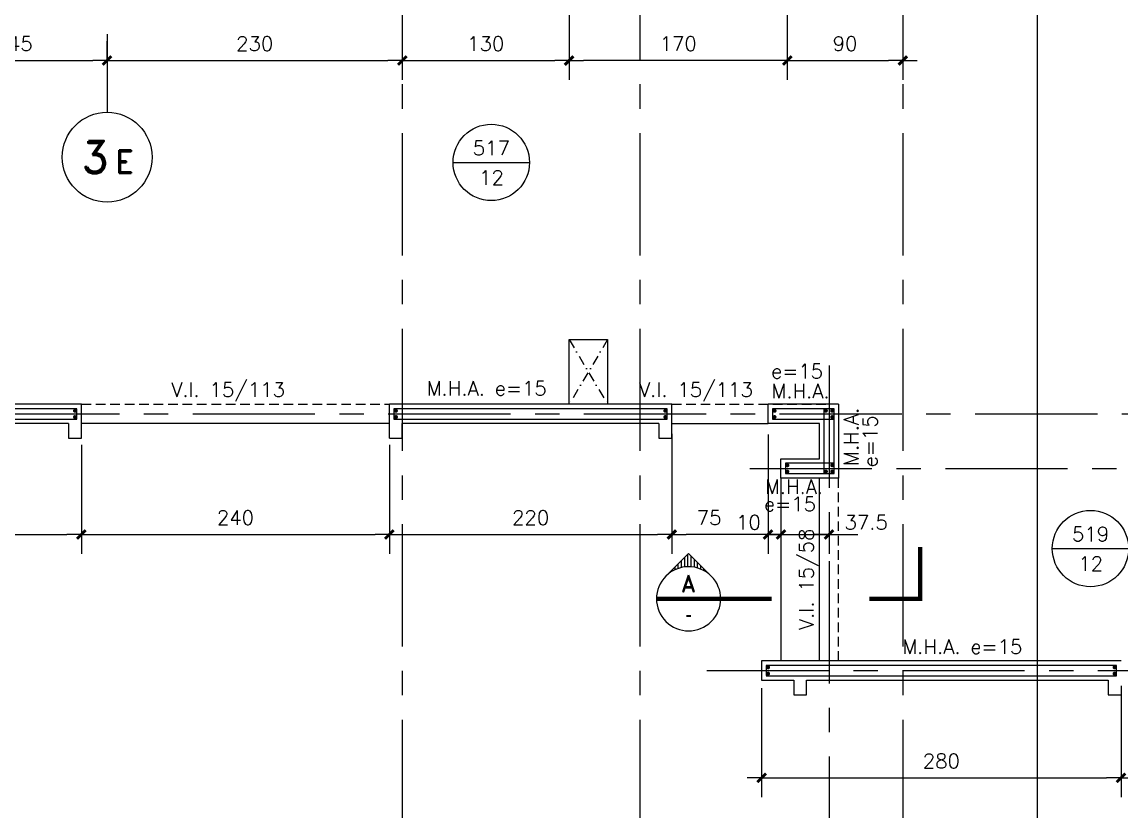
# Model space of a CAD drawing. Header units: millimetres. Extents: x -656330 to -652130, y 68248 to 71298.
# Drawn here: x -655173 to -654317, y 68719 to 69334 of the extents above; entities that cross this region are included whole.
import ezdxf
from ezdxf.enums import TextEntityAlignment as Align

# ---------------------------------------------------------------- set-up
doc = ezdxf.new("R2010")
doc.units = ezdxf.units.MM
doc.header["$LTSCALE"] = 30
for name, pattern in [('CENTER', [50.8, 31.75, -6.35, 6.35, -6.35]), ('DASHDOT', [1, 0.5, -0.25, 0, -0.25]), ('DASHED', [0.75, 0.5, -0.25])]:
    doc.linetypes.add(name, pattern=pattern)
for name, color, linetype in [('A-LINEA 015', 6, 'Continuous'), ('BORDE DE LOSAS', 3, 'Continuous'), ('CONTORNOS', 3, 'Continuous'), ('COTAS', 5, 'Continuous'), ('EJES', 1, 'CENTER'), ('MALLA', 1, 'Continuous'), ('MUROS', 5, 'Continuous'), ('SEGMENTOS1', 2, 'DASHED'), ('TEXTOS1', 9, 'Continuous'), ('VANOS', 8, 'DASHDOT'), ('VIGAS', 3, 'Continuous')]:
    doc.layers.add(name, color=color, linetype=linetype)
doc.styles.add('ROMAND', font='romand')
doc.styles.add('ROMANS', font='romans')
doc.styles.get("Standard").update_dxf_attribs({"font": 'techl___.ttf'})
doc.dimstyles.new('ING-50', dxfattribs={"dimscale": 5, "dimtxt": 2.25, "dimasz": 2.25, "dimexe": 3, "dimexo": 0, "dimgap": 1.5, "dimtad": 1, "dimdec": 1, "dimzin": 12, "dimdsep": 46, "dimtxsty": 'ROMANS', "dimblk1": 'TICK1', "dimblk2": 'TICK1', "dimsah": 1, "dimcen": 0.09, "dimclrd": 2, "dimclre": 1, "dimclrt": 3, "dimadec": 1, "dimazin": 3, "dimtfac": 1, "dimtdec": 1, "dimtix": 1, "dimtmove": 2, "dimatfit": 3, "dimfxl": 3, "dimtolj": 1, "dimtzin": 12, "dimarcsym": 0})

# ---------------------------------------------------------------- blocks, each defined once
blk = doc.blocks.new('losa-ne')
at = {"color": 5, "linetype": 'Continuous'}
blk.add_line((-29.75, 0), (29.75, 0), dxfattribs=at)
at = {"color": 3, "linetype": 'Continuous'}
blk.add_circle((0, 0), 29.75, dxfattribs=at)
at = {"color": 3, "linetype": 'Continuous', "style": 'ROMANS'}
for tag, p in [('N%%DL', (0.04, 5.64)), ('ESP', (0.16, -17.44))]:
    blk.add_attdef(tag, text='', height=11.25, dxfattribs=at).set_placement(p, align=Align.CENTER)
blk = doc.blocks.new('TICK1')
at = {"color": 2}
for points in [[(0, 0), (-1, 0)], [(0, 0), (1, 0)]]:
    blk.add_lwpolyline(points, dxfattribs=at)
at = {"color": 2, "const_width": 0.2}
blk.add_lwpolyline([(-0.3, -0.3), (0.3, 0.3)], dxfattribs=at)
blk = doc.blocks.new('*D63')
at = {"layer": 'COTAS', "color": 1, "lineweight": -2}
for p, q in [((-654747.15, 69366.21), (-654747.15, 69288.71)), ((-654877.15, 69326.21), (-654877.15, 69288.71))]:
    blk.add_line(p, q, dxfattribs=at)
at = {"layer": 'COTAS', "color": 2, "lineweight": -2}
blk.add_line((-654865.9, 69303.71), (-654758.4, 69303.71), dxfattribs=at)
at = {"layer": 'Defpoints', "color": 0}
for p in [(-654747.15, 69366.21), (-654877.15, 69326.21), (-654747.15, 69303.71)]:
    blk.add_point(p, dxfattribs=at)
at = {"layer": 'COTAS', "color": 2, "lineweight": -2, "xscale": 11.25, "yscale": 11.25, "zscale": 11.25, "rotation": 180}
blk.add_blockref('TICK1', (-654877.15, 69303.71), dxfattribs=at)
at = {"layer": 'COTAS', "color": 2, "lineweight": -2, "xscale": 11.25, "yscale": 11.25, "zscale": 11.25}
blk.add_blockref('TICK1', (-654747.15, 69303.71), dxfattribs=at)
at = {"layer": 'COTAS', "color": 3, "insert": (-654812.15, 69316.84), "char_height": 11.25, "attachment_point": 5, "style": 'ROMANS'}
blk.add_mtext('\\A1;130', dxfattribs=at)
blk = doc.blocks.new('*D95')
at = {"layer": 'COTAS', "color": 1, "lineweight": -2, "ltscale": 0.5}
for p, q in [((-654317.15, 68816.32), (-654317.15, 68729.59)), ((-654597.15, 68814.61), (-654597.15, 68729.59))]:
    blk.add_line(p, q, dxfattribs=at)
at = {"layer": 'COTAS', "color": 2, "lineweight": -2, "ltscale": 0.5}
blk.add_line((-654585.9, 68744.59), (-654328.4, 68744.59), dxfattribs=at)
at = {"layer": 'Defpoints', "color": 0, "ltscale": 0.5}
for p in [(-654317.15, 68816.32), (-654597.15, 68814.61), (-654317.15, 68744.59)]:
    blk.add_point(p, dxfattribs=at)
at = {"layer": 'COTAS', "color": 2, "lineweight": -2, "ltscale": 0.5, "xscale": 11.25, "yscale": 11.25, "zscale": 11.25, "rotation": 180}
blk.add_blockref('TICK1', (-654597.15, 68744.59), dxfattribs=at)
at = {"layer": 'COTAS', "color": 2, "lineweight": -2, "ltscale": 0.5, "xscale": 11.25, "yscale": 11.25, "zscale": 11.25}
blk.add_blockref('TICK1', (-654317.15, 68744.59), dxfattribs=at)
at = {"layer": 'COTAS', "color": 3, "ltscale": 0.5, "insert": (-654457.15, 68757.71), "char_height": 11.25, "attachment_point": 5, "style": 'ROMANS'}
blk.add_mtext('\\A1;280', dxfattribs=at)
blk = doc.blocks.new('*D96')
at = {"layer": 'COTAS', "color": 1, "lineweight": -2, "ltscale": 0.5}
for p, q in [((-654317.15, 68816.32), (-654317.15, 68729.59)), ((-654207.15, 68762.22), (-654207.15, 68729.59))]:
    blk.add_line(p, q, dxfattribs=at)
at = {"layer": 'COTAS', "color": 2, "lineweight": -2, "ltscale": 0.5}
blk.add_line((-654218.4, 68744.59), (-654305.9, 68744.59), dxfattribs=at)
at = {"layer": 'Defpoints', "color": 0, "ltscale": 0.5}
for p in [(-654317.15, 68816.32), (-654207.15, 68762.22), (-654317.15, 68744.59)]:
    blk.add_point(p, dxfattribs=at)
at = {"layer": 'COTAS', "color": 2, "lineweight": -2, "ltscale": 0.5, "xscale": 11.25, "yscale": 11.25, "zscale": 11.25, "rotation": 180}
blk.add_blockref('TICK1', (-654317.15, 68744.59), dxfattribs=at)
at = {"layer": 'COTAS', "color": 2, "lineweight": -2, "ltscale": 0.5, "xscale": 11.25, "yscale": 11.25, "zscale": 11.25}
blk.add_blockref('TICK1', (-654207.15, 68744.59), dxfattribs=at)
at = {"layer": 'COTAS', "color": 3, "ltscale": 0.5, "insert": (-654262.15, 68757.71), "char_height": 11.25, "attachment_point": 5, "style": 'ROMANS'}
blk.add_mtext('\\A1;110', dxfattribs=at)
blk = doc.blocks.new('*D98')
at = {"layer": 'COTAS', "color": 1, "lineweight": -2, "ltscale": 0.5}
for p, q in [((-655437.15, 69004.2), (-655437.15, 68919.27)), ((-655127.15, 69004.2), (-655127.15, 68919.27))]:
    blk.add_line(p, q, dxfattribs=at)
at = {"layer": 'COTAS', "color": 2, "lineweight": -2, "ltscale": 0.5}
blk.add_line((-655425.9, 68934.27), (-655138.4, 68934.27), dxfattribs=at)
at = {"layer": 'Defpoints', "color": 0, "ltscale": 0.5}
for p in [(-655437.15, 69004.2), (-655127.15, 69004.2), (-655127.15, 68934.27)]:
    blk.add_point(p, dxfattribs=at)
at = {"layer": 'COTAS', "color": 2, "lineweight": -2, "ltscale": 0.5, "xscale": 11.25, "yscale": 11.25, "zscale": 11.25, "rotation": 180}
blk.add_blockref('TICK1', (-655437.15, 68934.27), dxfattribs=at)
at = {"layer": 'COTAS', "color": 2, "lineweight": -2, "ltscale": 0.5, "xscale": 11.25, "yscale": 11.25, "zscale": 11.25}
blk.add_blockref('TICK1', (-655127.15, 68934.27), dxfattribs=at)
at = {"layer": 'COTAS', "color": 3, "ltscale": 0.5, "insert": (-655282.15, 68947.39), "char_height": 11.25, "attachment_point": 5, "style": 'ROMANS'}
blk.add_mtext('\\A1;310', dxfattribs=at)
blk = doc.blocks.new('*D99')
at = {"layer": 'COTAS', "color": 1, "lineweight": -2, "ltscale": 0.5}
for p, q in [((-654667.15, 69012.69), (-654667.15, 68919.27)), ((-654592.15, 69001.87), (-654592.15, 68919.27))]:
    blk.add_line(p, q, dxfattribs=at)
at = {"layer": 'COTAS', "color": 2, "lineweight": -2, "ltscale": 0.5}
blk.add_line((-654603.4, 68934.27), (-654655.9, 68934.27), dxfattribs=at)
at = {"layer": 'Defpoints', "color": 0, "ltscale": 0.5}
for p in [(-654667.15, 69012.69), (-654592.15, 69001.87), (-654667.15, 68934.27)]:
    blk.add_point(p, dxfattribs=at)
at = {"layer": 'COTAS', "color": 2, "lineweight": -2, "ltscale": 0.5, "xscale": 11.25, "yscale": 11.25, "zscale": 11.25, "rotation": 180}
blk.add_blockref('TICK1', (-654667.15, 68934.27), dxfattribs=at)
at = {"layer": 'COTAS', "color": 2, "lineweight": -2, "ltscale": 0.5, "xscale": 11.25, "yscale": 11.25, "zscale": 11.25}
blk.add_blockref('TICK1', (-654592.15, 68934.27), dxfattribs=at)
at = {"layer": 'COTAS', "color": 3, "ltscale": 0.5, "insert": (-654638.07, 68947.39), "char_height": 11.25, "attachment_point": 5, "style": 'ROMANS'}
blk.add_mtext('\\A1;75', dxfattribs=at)
blk = doc.blocks.new('*D100')
at = {"layer": 'COTAS', "color": 1, "lineweight": -2, "ltscale": 0.5}
for p, q in [((-654667.15, 69012.69), (-654667.15, 68919.27)), ((-654887.15, 69001.37), (-654887.15, 68919.27))]:
    blk.add_line(p, q, dxfattribs=at)
at = {"layer": 'COTAS', "color": 2, "lineweight": -2, "ltscale": 0.5}
blk.add_line((-654875.9, 68934.27), (-654678.4, 68934.27), dxfattribs=at)
at = {"layer": 'Defpoints', "color": 0, "ltscale": 0.5}
for p in [(-654667.15, 69012.69), (-654887.15, 69001.37), (-654667.15, 68934.27)]:
    blk.add_point(p, dxfattribs=at)
at = {"layer": 'COTAS', "color": 2, "lineweight": -2, "ltscale": 0.5, "xscale": 11.25, "yscale": 11.25, "zscale": 11.25, "rotation": 180}
blk.add_blockref('TICK1', (-654887.15, 68934.27), dxfattribs=at)
at = {"layer": 'COTAS', "color": 2, "lineweight": -2, "ltscale": 0.5, "xscale": 11.25, "yscale": 11.25, "zscale": 11.25}
blk.add_blockref('TICK1', (-654667.15, 68934.27), dxfattribs=at)
at = {"layer": 'COTAS', "color": 3, "ltscale": 0.5, "insert": (-654777.15, 68947.39), "char_height": 11.25, "attachment_point": 5, "style": 'ROMANS'}
blk.add_mtext('\\A1;220', dxfattribs=at)
blk = doc.blocks.new('*D101')
at = {"layer": 'COTAS', "color": 1, "lineweight": -2, "ltscale": 0.5}
for p, q in [((-655127.15, 69004.2), (-655127.15, 68919.27)), ((-654887.15, 69004.2), (-654887.15, 68919.27))]:
    blk.add_line(p, q, dxfattribs=at)
at = {"layer": 'COTAS', "color": 2, "lineweight": -2, "ltscale": 0.5}
blk.add_line((-655115.9, 68934.27), (-654898.4, 68934.27), dxfattribs=at)
at = {"layer": 'Defpoints', "color": 0, "ltscale": 0.5}
for p in [(-655127.15, 69004.2), (-654887.15, 69004.2), (-654887.15, 68934.27)]:
    blk.add_point(p, dxfattribs=at)
at = {"layer": 'COTAS', "color": 2, "lineweight": -2, "ltscale": 0.5, "xscale": 11.25, "yscale": 11.25, "zscale": 11.25, "rotation": 180}
blk.add_blockref('TICK1', (-655127.15, 68934.27), dxfattribs=at)
at = {"layer": 'COTAS', "color": 2, "lineweight": -2, "ltscale": 0.5, "xscale": 11.25, "yscale": 11.25, "zscale": 11.25}
blk.add_blockref('TICK1', (-654887.15, 68934.27), dxfattribs=at)
at = {"layer": 'COTAS', "color": 3, "ltscale": 0.5, "insert": (-655007.15, 68947.39), "char_height": 11.25, "attachment_point": 5, "style": 'ROMANS'}
blk.add_mtext('\\A1;240', dxfattribs=at)
blk = doc.blocks.new('*D102')
at = {"layer": 'COTAS', "color": 1, "lineweight": -2, "ltscale": 0.5}
for p, q in [((-654592.15, 69012.33), (-654592.15, 68919.27)), ((-654582.15, 68952.57), (-654582.15, 68919.27))]:
    blk.add_line(p, q, dxfattribs=at)
at = {"layer": 'COTAS', "color": 2, "lineweight": -2, "ltscale": 0.5}
for p, q in [((-654603.4, 68934.27), (-654614.65, 68934.27)), ((-654592.15, 68934.27), (-654582.15, 68934.27)), ((-654570.9, 68934.27), (-654559.65, 68934.27))]:
    blk.add_line(p, q, dxfattribs=at)
at = {"layer": 'Defpoints', "color": 0, "ltscale": 0.5}
for p in [(-654592.15, 69012.33), (-654582.15, 68952.57), (-654582.15, 68934.27)]:
    blk.add_point(p, dxfattribs=at)
at = {"layer": 'COTAS', "color": 2, "lineweight": -2, "ltscale": 0.5, "xscale": 11.25, "yscale": 11.25, "zscale": 11.25}
blk.add_blockref('TICK1', (-654592.15, 68934.27), dxfattribs=at)
at = {"layer": 'COTAS', "color": 2, "lineweight": -2, "ltscale": 0.5, "xscale": 11.25, "yscale": 11.25, "zscale": 11.25, "rotation": 180}
blk.add_blockref('TICK1', (-654582.15, 68934.27), dxfattribs=at)
at = {"layer": 'COTAS', "color": 3, "ltscale": 0.5, "insert": (-654607.42, 68943.83), "char_height": 11.25, "attachment_point": 5, "style": 'ROMANS'}
blk.add_mtext('\\A1;10', dxfattribs=at)
blk = doc.blocks.new('*D131')
at = {"layer": 'COTAS', "color": 1, "lineweight": -2, "ltscale": 0.5}
for p, q in [((-654582.15, 68952.57), (-654582.15, 68919.27)), ((-654544.65, 68947.4), (-654544.65, 68919.27))]:
    blk.add_line(p, q, dxfattribs=at)
at = {"layer": 'COTAS', "color": 2, "lineweight": -2, "ltscale": 0.5}
for p, q in [((-654593.4, 68934.27), (-654604.65, 68934.27)), ((-654582.15, 68934.27), (-654544.65, 68934.27)), ((-654533.4, 68934.27), (-654522.15, 68934.27))]:
    blk.add_line(p, q, dxfattribs=at)
at = {"layer": 'Defpoints', "color": 0, "ltscale": 0.5}
for p in [(-654582.15, 68952.57), (-654544.65, 68947.4), (-654544.65, 68934.27)]:
    blk.add_point(p, dxfattribs=at)
at = {"layer": 'COTAS', "color": 2, "lineweight": -2, "ltscale": 0.5, "xscale": 11.25, "yscale": 11.25, "zscale": 11.25}
blk.add_blockref('TICK1', (-654582.15, 68934.27), dxfattribs=at)
at = {"layer": 'COTAS', "color": 2, "lineweight": -2, "ltscale": 0.5, "xscale": 11.25, "yscale": 11.25, "zscale": 11.25, "rotation": 180}
blk.add_blockref('TICK1', (-654544.65, 68934.27), dxfattribs=at)
at = {"layer": 'COTAS', "color": 3, "ltscale": 0.5, "insert": (-654515.72, 68943.83), "char_height": 11.25, "attachment_point": 5, "style": 'ROMANS'}
blk.add_mtext('\\A1;37.5', dxfattribs=at)
blk = doc.blocks.new('*X6')
at = {"color": 0}
for p, q in [((2587.5, 1330.32), (2587.5, 1337.86)), ((2590, 1330.49), (2590, 1340.36)), ((2592.5, 1330.42), (2592.5, 1338.86)), ((2595, 1330.09), (2595, 1336.36)), ((2577.5, 1326.85), (2577.5, 1327.86)), ((2580, 1328.19), (2580, 1330.36)), ((2582.5, 1329.19), (2582.5, 1332.86)), ((2585, 1329.89), (2585, 1335.36)), ((2597.5, 1329.5), (2597.5, 1333.86)), ((2600, 1328.62), (2600, 1331.36)), ((2602.5, 1327.43), (2602.5, 1328.86)), ((2575, 1325.12), (2575, 1325.36)), ((2605, 1325.87), (2605, 1326.36)), ((2607.5, 1323.83), (2607.5, 1323.86))]:
    blk.add_line(p, q, dxfattribs=at)
blk = doc.blocks.new('corte3')
at = {"color": 2, "linetype": 'Continuous'}
for p, q in [((-17.68, 17.68), (0, 35.36)), ((0, 35.36), (17.68, 17.68))]:
    blk.add_line(p, q, dxfattribs=at)
at = {"color": 2, "linetype": 'Continuous', "const_width": 3.5}
blk.add_lwpolyline([(-25, 0), (64.64, 0)], dxfattribs=at)
at = {"color": 1, "linetype": 'Continuous'}
blk.add_arc((0, 0), 25, 135, 45, dxfattribs=at)
at = {"color": 2, "linetype": 'Continuous'}
blk.add_arc((0, 0), 25, 45, 135, dxfattribs=at)
blk.add_blockref('*X6', (-2590.5, -1305.5), dxfattribs=at)
at = {"color": 3, "linetype": 'Continuous', "style": 'ROMAND'}
blk.add_attdef('A', text='', height=13, dxfattribs=at).set_placement((0, 12), align=Align.MIDDLE)
at = {"color": 3, "linetype": 'Continuous'}
blk.add_attdef('-', text='', height=13, dxfattribs=at).set_placement((0, -12), align=Align.MIDDLE)
blk = doc.blocks.new('corte9')
at = {"color": 2, "const_width": 3.51}
blk.add_lwpolyline([(0, 39.53), (0, 0), (40.47, 0)], dxfattribs=at)
blk = doc.blocks.new('*D218')
at = {"layer": 'COTAS', "color": 1, "lineweight": -2}
for p, q in [((-654747.15, 69366.21), (-654747.15, 69288.71)), ((-654577.15, 69370.75), (-654577.15, 69288.71))]:
    blk.add_line(p, q, dxfattribs=at)
at = {"layer": 'COTAS', "color": 2, "lineweight": -2}
blk.add_line((-654588.4, 69303.71), (-654735.9, 69303.71), dxfattribs=at)
at = {"layer": 'Defpoints', "color": 0}
for p in [(-654747.15, 69366.21), (-654577.15, 69370.75), (-654747.15, 69303.71)]:
    blk.add_point(p, dxfattribs=at)
at = {"layer": 'COTAS', "color": 2, "lineweight": -2, "xscale": 11.25, "yscale": 11.25, "zscale": 11.25, "rotation": 180}
blk.add_blockref('TICK1', (-654747.15, 69303.71), dxfattribs=at)
at = {"layer": 'COTAS', "color": 2, "lineweight": -2, "xscale": 11.25, "yscale": 11.25, "zscale": 11.25}
blk.add_blockref('TICK1', (-654577.15, 69303.71), dxfattribs=at)
at = {"layer": 'COTAS', "color": 3, "insert": (-654662.15, 69316.84), "char_height": 11.25, "attachment_point": 5, "style": 'ROMANS'}
blk.add_mtext('\\A1;170', dxfattribs=at)
blk = doc.blocks.new('*D219')
at = {"layer": 'COTAS', "color": 1, "lineweight": -2}
for p, q in [((-654577.15, 69370.75), (-654577.15, 69288.71)), ((-654487.15, 69331.64), (-654487.15, 69288.71))]:
    blk.add_line(p, q, dxfattribs=at)
at = {"layer": 'COTAS', "color": 2, "lineweight": -2}
blk.add_line((-654565.9, 69303.71), (-654498.4, 69303.71), dxfattribs=at)
at = {"layer": 'Defpoints', "color": 0}
for p in [(-654577.15, 69370.75), (-654487.15, 69331.64), (-654487.15, 69303.71)]:
    blk.add_point(p, dxfattribs=at)
at = {"layer": 'COTAS', "color": 2, "lineweight": -2, "xscale": 11.25, "yscale": 11.25, "zscale": 11.25, "rotation": 180}
blk.add_blockref('TICK1', (-654577.15, 69303.71), dxfattribs=at)
at = {"layer": 'COTAS', "color": 2, "lineweight": -2, "xscale": 11.25, "yscale": 11.25, "zscale": 11.25}
blk.add_blockref('TICK1', (-654487.15, 69303.71), dxfattribs=at)
at = {"layer": 'COTAS', "color": 3, "insert": (-654532.15, 69316.84), "char_height": 11.25, "attachment_point": 5, "style": 'ROMANS'}
blk.add_mtext('\\A1;90', dxfattribs=at)
blk = doc.blocks.new('eje-3')
at = {"color": 3, "linetype": 'Continuous'}
blk.add_circle((0, 0), 35, dxfattribs=at)
at = {"color": 5, "linetype": 'Continuous', "style": 'ROMAND'}
for height, p in [(25, (-9.19, 0)), (18, (13.69, -3.58))]:
    blk.add_attdef('0', text='', height=height, dxfattribs=at).set_placement(p, align=Align.MIDDLE)
blk = doc.blocks.new('*D243')
at = {"layer": 'COTAS', "color": 1, "lineweight": -2}
for p, q in [((-655252.15, 69303.71), (-655252.15, 69318.71)), ((-655107.15, 69303.71), (-655107.15, 69288.71))]:
    blk.add_line(p, q, dxfattribs=at)
at = {"layer": 'COTAS', "color": 2, "lineweight": -2}
blk.add_line((-655240.9, 69303.71), (-655118.4, 69303.71), dxfattribs=at)
at = {"layer": 'Defpoints', "color": 0}
for p in [(-655252.15, 69303.71), (-655107.15, 69303.71), (-655107.15, 69303.71)]:
    blk.add_point(p, dxfattribs=at)
at = {"layer": 'COTAS', "color": 2, "lineweight": -2, "xscale": 11.25, "yscale": 11.25, "zscale": 11.25, "rotation": 180}
blk.add_blockref('TICK1', (-655252.15, 69303.71), dxfattribs=at)
at = {"layer": 'COTAS', "color": 2, "lineweight": -2, "xscale": 11.25, "yscale": 11.25, "zscale": 11.25}
blk.add_blockref('TICK1', (-655107.15, 69303.71), dxfattribs=at)
at = {"layer": 'COTAS', "color": 3, "insert": (-655179.65, 69316.84), "char_height": 11.25, "attachment_point": 5, "style": 'ROMANS'}
blk.add_mtext('\\A1;145', dxfattribs=at)
blk = doc.blocks.new('*D251')
at = {"layer": 'COTAS', "color": 1, "lineweight": -2}
for p, q in [((-655107.15, 69303.71), (-655107.15, 69318.71)), ((-654877.15, 69303.71), (-654877.15, 69288.71))]:
    blk.add_line(p, q, dxfattribs=at)
at = {"layer": 'COTAS', "color": 2, "lineweight": -2}
blk.add_line((-655095.9, 69303.71), (-654888.4, 69303.71), dxfattribs=at)
at = {"layer": 'Defpoints', "color": 0}
for p in [(-655107.15, 69303.71), (-654877.15, 69303.71), (-654877.15, 69303.71)]:
    blk.add_point(p, dxfattribs=at)
at = {"layer": 'COTAS', "color": 2, "lineweight": -2, "xscale": 11.25, "yscale": 11.25, "zscale": 11.25, "rotation": 180}
blk.add_blockref('TICK1', (-655107.15, 69303.71), dxfattribs=at)
at = {"layer": 'COTAS', "color": 2, "lineweight": -2, "xscale": 11.25, "yscale": 11.25, "zscale": 11.25}
blk.add_blockref('TICK1', (-654877.15, 69303.71), dxfattribs=at)
at = {"layer": 'COTAS', "color": 3, "insert": (-654992.15, 69316.84), "char_height": 11.25, "attachment_point": 5, "style": 'ROMANS'}
blk.add_mtext('\\A1;230', dxfattribs=at)

msp = doc.modelspace()

# ---------------------------------------------------------------- linework, layer by layer
at = {"layer": 'BORDE DE LOSAS', "ltscale": 0.5}
msp.add_line((-654582.148, 68978.253), (-654582.148, 68835.753), dxfattribs=at)
at = {"layer": 'BORDE DE LOSAS', "ltscale": 0.2}
msp.add_lwpolyline([(-654747.148, 69086.253), (-654717.148, 69086.253), (-654717.148, 69035.753), (-654747.148, 69035.753)], close=True, dxfattribs=at)
at = {"layer": 'BORDE DE LOSAS', "ltscale": 0.5}
msp.add_lwpolyline([(-654552.148, 68835.753), (-654552.148, 68978.253)], dxfattribs=at)
at = {"layer": 'EJES', "ltscale": 0.1}
for p, q in [((-654877.148, 71228.253), (-654877.148, 68448.253)), ((-654692.148, 71228.253), (-654692.148, 68448.253)), ((-654487.148, 71228.253), (-654487.148, 68448.253)), ((-655107.148, 69476.607), (-655107.148, 69263.345)), ((-656259.648, 69028.253), (-652981.525, 69028.253)), ((-654606.432, 68985.753), (-653001.525, 68985.753)), ((-654639.896, 68828.253), (-652981.525, 68828.253))]:
    msp.add_line(p, q, dxfattribs=at)
msp.add_lwpolyline([(-654544.648, 69065.901), (-654544.648, 68468.253), (-654564.648, 68468.253), (-654564.648, 68448.253)], dxfattribs=at)
at = {"layer": 'MALLA', "ltscale": 0.5}
for p, q in [((-654382.148, 68448.253), (-654382.148, 69839.976)), ((-655130.648, 69032.253), (-655433.648, 69032.253)), ((-655130.648, 69024.253), (-655130.648, 69032.253)), ((-654883.648, 69032.253), (-654883.648, 69024.253)), ((-654670.648, 69032.253), (-654883.648, 69032.253)), ((-654670.648, 69024.253), (-654670.648, 69032.253)), ((-654588.648, 69032.253), (-654588.648, 69024.253)), ((-654540.648, 69032.253), (-654588.648, 69032.253)), ((-654548.648, 69032.253), (-654548.648, 68981.753)), ((-654540.648, 69024.253), (-654540.648, 69032.253)), ((-654540.648, 68981.753), (-654540.648, 69032.253)), ((-655433.648, 69024.253), (-655130.648, 69024.253)), ((-654883.648, 69024.253), (-654670.648, 69024.253)), ((-654588.648, 69024.253), (-654540.648, 69024.253)), ((-654578.648, 68989.753), (-654578.648, 68981.753)), ((-654540.648, 68989.753), (-654578.648, 68989.753)), ((-654540.648, 68981.753), (-654540.648, 68989.753)), ((-654578.648, 68981.753), (-654540.648, 68981.753)), ((-654548.648, 68981.753), (-654540.648, 68981.753)), ((-654593.648, 68832.253), (-654593.648, 68824.253)), ((-654320.648, 68832.253), (-654593.648, 68832.253)), ((-654320.648, 68824.05), (-654320.648, 68832.253)), ((-654593.648, 68824.05), (-654320.648, 68824.05))]:
    msp.add_line(p, q, dxfattribs=at)
at = {"layer": 'MALLA', "ltscale": 0.5, "const_width": 1.5}
for points in [[(-655132.989, 69030.662, 1), (-655131.489, 69030.662, 1)], [(-654882.807, 69030.662, 1), (-654881.307, 69030.662, 1)], [(-654672.989, 69030.662, 1), (-654671.489, 69030.662, 1)], [(-654587.807, 69030.662, 1), (-654586.307, 69030.662, 1)], [(-654547.807, 69030.708, 1), (-654546.307, 69030.708, 1)], [(-654542.989, 69030.662, 1), (-654541.489, 69030.662, 1)], [(-655132.989, 69025.844, 1), (-655131.489, 69025.844, 1)], [(-654882.807, 69025.844, 1), (-654881.307, 69025.844, 1)], [(-654672.989, 69025.844, 1), (-654671.489, 69025.844, 1)], [(-654587.807, 69025.844, 1), (-654586.307, 69025.844, 1)], [(-654542.989, 69025.844, 1), (-654541.489, 69025.844, 1)], [(-654577.807, 68988.162, 1), (-654576.307, 68988.162, 1)], [(-654542.989, 68988.162, 1), (-654541.489, 68988.162, 1)], [(-654577.807, 68983.344, 1), (-654576.307, 68983.344, 1)], [(-654547.807, 68983.344, 1), (-654546.307, 68983.344, 1)], [(-654542.989, 68983.344, 1), (-654541.489, 68983.344, 1)], [(-654542.989, 68983.344, 1), (-654541.489, 68983.344, 1)], [(-654592.807, 68830.662, 1), (-654591.307, 68830.662, 1)], [(-654322.989, 68830.662, 1), (-654321.489, 68830.662, 1)], [(-654592.807, 68825.844, 1), (-654591.307, 68825.844, 1)], [(-654322.989, 68825.844, 1), (-654321.489, 68825.844, 1)]]:
    msp.add_lwpolyline(points, format="xyb", close=True, dxfattribs=at)
at = {"layer": 'MUROS'}
for p, q in [((-655127.148, 69035.753), (-655437.148, 69035.753)), ((-655127.148, 69009.253), (-655127.148, 69035.753)), ((-654887.148, 69009.253), (-654887.148, 69035.753)), ((-654667.148, 69035.753), (-654887.148, 69035.753)), ((-654667.148, 69009.253), (-654667.148, 69035.753)), ((-654592.148, 69020.753), (-654592.148, 69035.753)), ((-654537.148, 69035.753), (-654592.148, 69035.753)), ((-654537.148, 69035.753), (-654537.148, 68978.253)), ((-655137.148, 69020.753), (-655427.148, 69020.753)), ((-654677.148, 69020.753), (-654877.148, 69020.753)), ((-654552.148, 69020.753), (-654592.148, 69020.753)), ((-654552.148, 68993.253), (-654552.148, 69020.753)), ((-654582.148, 68978.253), (-654582.148, 68993.253)), ((-654582.148, 68993.253), (-654552.148, 68993.253)), ((-654537.148, 68978.253), (-654582.148, 68978.253))]:
    msp.add_line(p, q, dxfattribs=at)
at = {"layer": 'MUROS', "ltscale": 0.5}
for p, q in [((-655137.148, 69020.753), (-655137.148, 69009.253)), ((-654877.148, 69009.253), (-654877.148, 69020.753)), ((-655137.148, 69009.253), (-655127.148, 69009.253)), ((-654887.148, 69009.253), (-654877.148, 69009.253)), ((-654572.148, 68820.753), (-654572.148, 68809.253)), ((-654562.148, 68809.253), (-654562.148, 68820.753)), ((-654327.148, 68820.753), (-654327.148, 68809.253)), ((-654572.148, 68809.253), (-654562.148, 68809.253)), ((-654327.148, 68809.253), (-654317.148, 68809.253))]:
    msp.add_line(p, q, dxfattribs=at)
msp.add_lwpolyline([(-654677.148, 69020.753), (-654677.148, 69009.253), (-654667.148, 69009.253)], dxfattribs=at)
at = {"layer": 'MUROS'}
for points in [[(-654317.148, 68835.753), (-654597.148, 68835.753), (-654597.148, 68820.753), (-654572.148, 68820.753)], [(-654562.148, 68820.753), (-654327.148, 68820.753)]]:
    msp.add_lwpolyline(points, dxfattribs=at)
at = {"layer": 'SEGMENTOS1', "ltscale": 0.5}
for p, q in [((-655127.148, 69035.753), (-654887.148, 69035.753)), ((-654667.148, 69035.753), (-654544.648, 69035.753)), ((-654592.148, 69020.753), (-654592.148, 69035.753))]:
    msp.add_line(p, q, dxfattribs=at)
msp.add_lwpolyline([(-654537.148, 68835.753), (-654537.148, 68978.253)], dxfattribs=at)
at = {"layer": 'VANOS', "ltscale": 0.5}
for p, q in [((-654747.148, 69086.253), (-654717.148, 69035.753)), ((-654717.148, 69086.253), (-654747.148, 69035.753))]:
    msp.add_line(p, q, dxfattribs=at)
at = {"layer": 'VIGAS', "ltscale": 0.5}
for p, q in [((-654887.148, 69020.753), (-655127.148, 69020.753)), ((-654667.148, 69020.753), (-654592.148, 69020.753))]:
    msp.add_line(p, q, dxfattribs=at)

# ---------------------------------------------------------------- block references
at = {"layer": 'A-LINEA 015', "ltscale": 0.5}
ref = msp.add_blockref('eje-3', (-655107.148, 69228.345), dxfattribs=at)
ref.add_attrib('0', '3', dxfattribs={"layer": '0', "color": 5, "linetype": 'Continuous', "height": 25, "style": 'ROMAND'}).set_placement((-655116.338, 69228.345), align=Align.MIDDLE)
ref.add_attrib('0', 'E', dxfattribs={"layer": '0', "color": 5, "linetype": 'Continuous', "height": 18, "style": 'ROMAND'}).set_placement((-655093.461, 69224.763), align=Align.MIDDLE)
at = {"layer": 'CONTORNOS', "ltscale": 0.5, "rotation": 90}
msp.add_blockref('corte9', (-654473.69, 68884.152), dxfattribs=at)
at = {"layer": 'CONTORNOS', "ltscale": 0.5}
msp.add_blockref('corte3', (-654654.082, 68884.152), dxfattribs=at).add_auto_attribs({'-': '-', 'A': 'A'})
at = {"layer": 'TEXTOS1', "ltscale": 0.5}
for p, values in [((-654807.811, 69224.254), {'N%%DL': '517', 'ESP': '12'}), ((-654340.941, 68923.282), {'N%%DL': '519', 'ESP': '12'})]:
    msp.add_blockref('losa-ne', p, dxfattribs=at).add_auto_attribs(values)

# ---------------------------------------------------------------- texts
at = {"layer": 'TEXTOS1', "style": 'ROMANS'}
for s, p in [('e=15', (-654569.568, 69055.904)), ('V.I. 15/113', (-655012.889, 69041.583)), ('V.I. 15/113', (-654648.336, 69041.583)), ('M.H.A. e=15', (-654811.394, 69042.573)), ('M.H.A.', (-654566.83, 69040.465)), ('M.H.A.', (-654571.975, 68965.935)), ('e=15', (-654575.042, 68952.333)), ('M.H.A. e=15', (-654440.791, 68841.188))]:
    msp.add_text(s, height=11.25, dxfattribs=at).set_placement(p, align=Align.CENTER)
for s, p in [('M.H.A.', (-654521.817, 69010.422)), ('e=15', (-654506.987, 69006.853)), ('V.I. 15/58', (-654556.772, 68899.404))]:
    msp.add_text(s, height=11.25, rotation=90, dxfattribs=at).set_placement(p, align=Align.CENTER)

# ---------------------------------------------------------------- dimensions: what is measured, and where the dimension line sits
at = {"layer": 'COTAS'}
for base, p1, p2, angle, picture, middle in [((-654747.148, 69303.711), (-654877.148, 69326.211), (-654747.148, 69366.21), 180, '*D63', (-654812.148, 69316.836)), ((-654747.148, 69303.711), (-654577.148, 69370.753), (-654747.148, 69366.21), 0, '*D218', (-654662.148, 69316.836)), ((-654487.148, 69303.711), (-654577.148, 69370.753), (-654487.148, 69331.635), 180, '*D219', (-654532.148, 69316.836))]:
    dim = msp.add_linear_dim(base=base, p1=p1, p2=p2, angle=angle, dimstyle='ING-50', dxfattribs=at)
    dim.commit()
    dim.dimension.update_dxf_attribs({"geometry": picture, "text_midpoint": middle})
for base, p1, p2, picture, middle in [((-655107.148, 69303.711), (-655252.148, 69303.711), (-655107.148, 69303.711), '*D243', (-655179.648, 69316.836)), ((-654877.148, 69303.711), (-655107.148, 69303.711), (-654877.148, 69303.711), '*D251', (-654992.148, 69316.836))]:
    dim = msp.add_linear_dim(base=base, p1=p1, p2=p2, dimstyle='ING-50', dxfattribs=at)
    dim.commit()
    dim.dimension.update_dxf_attribs({"geometry": picture, "text_midpoint": middle})
at = {"layer": 'COTAS', "ltscale": 0.5}
for base, p1, p2, picture, middle in [((-654667.148, 68934.265), (-654887.148, 69001.369), (-654667.148, 69012.688), '*D100', (-654777.148, 68947.39)), ((-655127.148, 68934.265), (-655437.148, 69004.199), (-655127.148, 69004.199), '*D98', (-655282.148, 68947.39)), ((-654887.148, 68934.265), (-655127.148, 69004.199), (-654887.148, 69004.199), '*D101', (-655007.148, 68947.39)), ((-654317.148, 68744.587), (-654207.148, 68762.22), (-654317.148, 68816.324), '*D96', (-654262.148, 68757.712))]:
    dim = msp.add_linear_dim(base=base, p1=p1, p2=p2, dimstyle='ING-50', dxfattribs=at)
    dim.commit()
    dim.dimension.update_dxf_attribs({"geometry": picture, "text_midpoint": middle})
dim = msp.add_linear_dim(base=(-654667.148, 68934.265), p1=(-654592.148, 69001.869), p2=(-654667.148, 69012.688), dimstyle='ING-50', dxfattribs=at)
dim.commit()
dim.dimension.update_dxf_attribs({"geometry": '*D99', "text_midpoint": (-654638.072, 68947.39), "dimtype": 160})
for base, p1, p2, picture, middle in [((-654582.148, 68934.265), (-654592.148, 69012.33), (-654582.148, 68952.568), '*D102', (-654607.418, 68943.832)), ((-654544.648, 68934.265), (-654582.148, 68952.568), (-654544.648, 68947.4), '*D131', (-654515.722, 68943.832))]:
    dim = msp.add_linear_dim(base=base, p1=p1, p2=p2, angle=180, dimstyle='ING-50', dxfattribs=at)
    dim.commit()
    dim.dimension.update_dxf_attribs({"geometry": picture, "text_midpoint": middle, "dimtype": 160})
dim = msp.add_linear_dim(base=(-654317.148, 68744.587), p1=(-654597.148, 68814.613), p2=(-654317.148, 68816.324), angle=180, dimstyle='ING-50', dxfattribs=at)
dim.commit()
dim.dimension.update_dxf_attribs({"geometry": '*D95', "text_midpoint": (-654457.148, 68757.712)})

doc.saveas('drawing.dxf')
